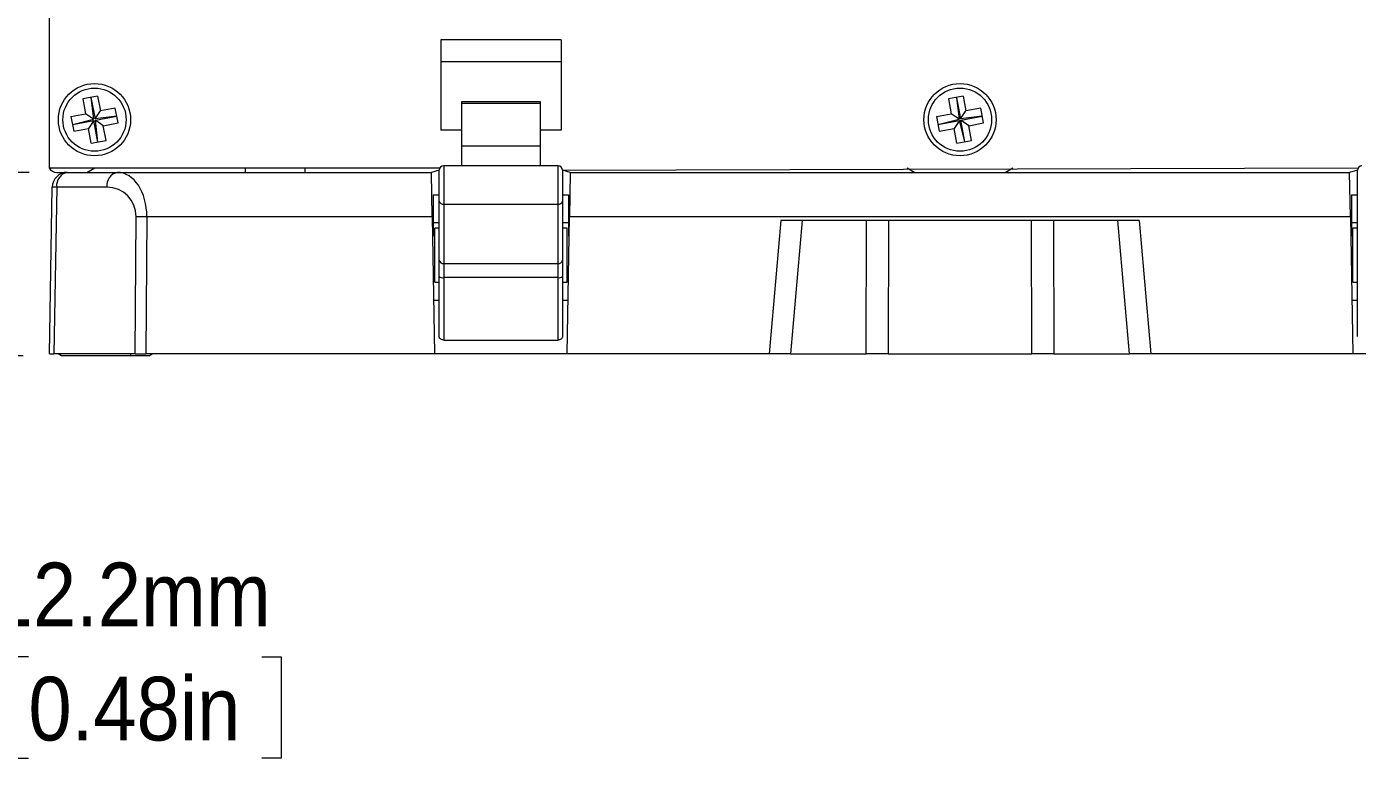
# Model space of a CAD drawing. Header units: millimetres. Extents: x 2 to 278, y 1 to 215.
# Drawn here: x 32.78 to 76.98, y 40.36 to 64.74 of the extents above; entities that cross this region are included whole.
import ezdxf

# ---------------------------------------------------------------- set-up
doc = ezdxf.new("R2010")
doc.units = ezdxf.units.MM
doc.styles.add('SLDTEXTSTYLE0', font='GOTHIC.TTF', dxfattribs={"width": 0.913})
doc.dimstyles.new('SLDDIMSTYLE0', dxfattribs={"dimtxt": 2.116667, "dimasz": 3.175, "dimexe": 0, "dimexo": 0.0625, "dimgap": 0.529167, "dimtad": 0, "dimtih": 1, "dimtoh": 1, "dimdec": 1, "dimlfac": 2, "dimrnd": 1e-09, "dimzin": 4, "dimdsep": 46, "dimtxsty": 'SLDTEXTSTYLE0', "dimsah": 1, "dimcen": 0.09, "dimadec": 0, "dimazin": 1, "dimtfac": 1, "dimtdec": 1, "dimtofl": 0, "dimtmove": 0, "dimatfit": 3, "dimfxl": 1, "dimfrac": 2, "dimtolj": 1, "dimtzin": 12, "dimarcsym": 0})
doc.dimstyles.new('SLDDIMSTYLE1', dxfattribs={"dimtxt": 2.116667, "dimasz": 3.175, "dimexe": 0, "dimexo": 0.0625, "dimgap": 0.529167, "dimtad": 0, "dimtih": 1, "dimtoh": 1, "dimdec": 1, "dimlfac": 2, "dimrnd": 1e-09, "dimzin": 12, "dimdsep": 46, "dimtxsty": 'SLDTEXTSTYLE0', "dimsah": 1, "dimcen": 0.09, "dimadec": 0, "dimazin": 3, "dimtfac": 1, "dimtdec": 1, "dimtmove": 0, "dimatfit": 0, "dimfxl": 1, "dimfrac": 2, "dimtolj": 1, "dimtzin": 12, "dimarcsym": 0})

# ---------------------------------------------------------------- blocks, each defined once
blk = doc.blocks.new('_D_2')
at = {"color": 7, "linetype": 'Continuous', "lineweight": 0}
for p, q in [((33.26, 83.398), (23.89, 83.398)), ((25.668, 83.398), (25.668, 75.44)), ((21.789, 71.648), (21.145, 71.648)), ((21.145, 71.648), (21.145, 68.284)), ((29.546, 71.648), (30.19, 71.648)), ((30.19, 71.648), (30.19, 68.284)), ((21.145, 68.284), (21.789, 68.284)), ((30.19, 68.284), (29.546, 68.284)), ((25.668, 59.898), (25.668, 67.855)), ((32.857, 59.898), (23.89, 59.898))]:
    blk.add_line(p, q, dxfattribs=at)
at = {"color": 7, "linetype": 'Continuous', "lineweight": 18}
for points in [[(25.668, 83.398), (25.16, 80.223), (26.176, 80.223)], [(25.668, 59.898), (26.176, 63.073), (25.16, 63.073)]]:
    blk.add_solid(points, dxfattribs=at)
at = {"color": 7, "linetype": 'Continuous', "lineweight": 18, "char_height": 2.1167, "attachment_point": 1, "style": 'SLDTEXTSTYLE0'}
for s, insert in [('47.0mm', (20.286, 74.78)), ('1.85in', (21.789, 70.988))]:
    blk.add_mtext(s, dxfattribs=dict(at, insert=insert))
blk = doc.blocks.new('_D_3')
at = {"color": 7, "linetype": 'Continuous', "lineweight": 0}
for p, q in [((25.668, 59.898), (25.668, 66.248)), ((32.857, 59.898), (23.89, 59.898)), ((32.66, 53.798), (23.89, 53.798)), ((25.668, 43.798), (25.668, 53.798)), ((29.478, 43.798), (25.668, 43.798)), ((32.835, 43.798), (32.191, 43.798)), ((32.191, 43.798), (32.191, 40.434)), ((40.592, 43.798), (41.236, 43.798)), ((41.236, 43.798), (41.236, 40.434)), ((32.191, 40.434), (32.835, 40.434)), ((41.236, 40.434), (40.592, 40.434))]:
    blk.add_line(p, q, dxfattribs=at)
at = {"color": 7, "linetype": 'Continuous', "lineweight": 18}
for points in [[(25.668, 59.898), (26.176, 63.073), (25.16, 63.073)], [(25.668, 53.798), (25.16, 50.623), (26.176, 50.623)]]:
    blk.add_solid(points, dxfattribs=at)
at = {"color": 7, "linetype": 'Continuous', "lineweight": 18, "char_height": 2.1167, "attachment_point": 1, "style": 'SLDTEXTSTYLE0'}
for s, insert in [('12.2mm', (31.548, 46.93)), ('0.48in', (32.835, 43.138))]:
    blk.add_mtext(s, dxfattribs=dict(at, insert=insert))

msp = doc.modelspace()

# ---------------------------------------------------------------- linework, layer by layer
at = {"color": 7, "linetype": 'Continuous', "lineweight": 18}
for p, q in [((33.53, 82.398), (33.53, 60.048)), ((50.53, 64.298), (46.53, 64.298)), ((46.53, 64.298), (46.53, 61.298)), ((50.53, 64.298), (50.53, 61.298)), ((50.53, 63.568), (46.53, 63.568)), ((35.135, 62.431), (34.644, 62.338)), ((34.644, 62.338), (34.737, 61.846)), ((34.914, 62.389), (35.049, 61.677)), ((34.914, 62.389), (35, 61.667)), ((35.135, 62.431), (35.228, 61.94)), ((63.885, 62.431), (63.394, 62.338)), ((63.394, 62.338), (63.487, 61.846)), ((63.664, 62.389), (63.799, 61.677)), ((63.664, 62.389), (63.75, 61.667)), ((63.885, 62.431), (63.978, 61.94)), ((35.049, 61.677), (35.228, 61.94)), ((35.719, 62.034), (35.228, 61.94)), ((35.813, 61.542), (35.719, 62.034)), ((47.23, 62.248), (49.83, 62.248)), ((47.23, 62.19), (47.23, 62.248)), ((49.83, 62.19), (47.23, 62.19)), ((47.23, 60.778), (47.23, 62.19)), ((49.83, 62.248), (49.83, 62.19)), ((49.83, 62.19), (49.83, 60.778)), ((63.799, 61.677), (63.978, 61.94)), ((64.469, 62.034), (63.978, 61.94)), ((64.563, 61.542), (64.469, 62.034)), ((34.246, 61.753), (34.737, 61.846)), ((34.246, 61.753), (34.34, 61.262)), ((34.297, 61.483), (35, 61.667)), ((34.297, 61.483), (35.01, 61.618)), ((35, 61.667), (34.737, 61.846)), ((35.01, 61.618), (34.831, 61.355)), ((35.145, 60.906), (35.01, 61.618)), ((35.771, 61.763), (35.049, 61.677)), ((35.059, 61.628), (35.771, 61.763)), ((35.322, 61.449), (35.059, 61.628)), ((35.145, 60.906), (35.059, 61.628)), ((35.322, 61.449), (35.813, 61.542)), ((35.415, 60.958), (35.322, 61.449)), ((62.996, 61.753), (63.487, 61.846)), ((62.996, 61.753), (63.09, 61.262)), ((63.047, 61.483), (63.75, 61.667)), ((63.047, 61.483), (63.76, 61.618)), ((63.75, 61.667), (63.487, 61.846)), ((63.76, 61.618), (63.581, 61.355)), ((63.944, 60.915), (63.76, 61.618)), ((64.521, 61.763), (63.799, 61.677)), ((63.809, 61.628), (64.521, 61.763)), ((64.072, 61.449), (63.809, 61.628)), ((63.944, 60.915), (63.809, 61.628)), ((64.072, 61.449), (64.563, 61.542)), ((64.165, 60.958), (64.072, 61.449)), ((34.34, 61.262), (34.831, 61.355)), ((34.924, 60.864), (34.831, 61.355)), ((47.23, 61.298), (46.53, 61.298)), ((50.53, 61.298), (49.83, 61.298)), ((63.09, 61.262), (63.581, 61.355)), ((63.674, 60.864), (63.581, 61.355)), ((34.924, 60.864), (35.415, 60.958)), ((47.23, 60.116), (47.23, 60.778)), ((47.23, 60.778), (49.83, 60.778)), ((49.83, 60.778), (49.83, 60.116)), ((63.674, 60.864), (64.165, 60.958)), ((33.53, 60.048), (46.503, 60.048)), ((33.78, 59.898), (34.127, 59.898)), ((34.127, 59.898), (35.794, 59.898)), ((34.78, 59.898), (35.039, 60.048)), ((35.794, 59.898), (46.223, 59.898)), ((40.03, 60.048), (40.03, 59.898)), ((42.03, 59.898), (42.03, 60.048)), ((46.48, 59.966), (46.223, 59.898)), ((46.249, 58.424), (46.223, 59.898)), ((46.48, 58.942), (46.48, 59.966)), ((50.43, 60.116), (46.63, 60.116)), ((46.63, 60.116), (46.63, 58.836)), ((50.43, 58.836), (50.43, 60.116)), ((50.58, 59.966), (77.003, 60.048)), ((50.58, 59.966), (50.58, 58.942)), ((50.836, 59.898), (50.58, 59.966)), ((50.836, 59.898), (50.81, 58.424)), ((50.836, 59.898), (76.723, 59.898)), ((62.02, 60.048), (62.28, 59.898)), ((65.28, 59.898), (65.539, 60.048)), ((76.98, 59.966), (76.723, 59.898)), ((76.749, 58.424), (76.723, 59.898)), ((76.98, 58.942), (76.98, 59.966)), ((33.531, 53.873), (33.627, 59.406)), ((33.774, 59.406), (33.677, 53.873)), ((35.441, 59.406), (33.774, 59.406)), ((46.28, 59.148), (46.28, 57.773)), ((46.28, 59.148), (46.28, 59.148)), ((46.28, 59.148), (46.48, 59.148)), ((46.48, 56.979), (46.48, 58.942)), ((46.63, 58.836), (50.43, 58.836)), ((46.63, 58.836), (46.63, 56.873)), ((50.43, 56.873), (50.43, 58.836)), ((50.58, 59.148), (50.78, 59.148)), ((50.58, 58.942), (50.58, 56.979)), ((50.78, 59.148), (50.78, 57.773)), ((50.78, 59.148), (50.78, 59.148)), ((76.78, 59.148), (76.78, 59.148)), ((76.78, 59.148), (76.78, 57.773)), ((76.78, 59.148), (76.98, 59.148)), ((76.98, 56.979), (76.98, 58.942)), ((36.384, 53.873), (36.417, 58.424)), ((36.77, 58.424), (36.737, 53.873)), ((46.249, 58.424), (36.77, 58.424)), ((46.249, 58.424), (46.328, 53.873)), ((50.731, 53.873), (50.81, 58.424)), ((76.749, 58.424), (50.81, 58.424)), ((76.749, 58.424), (76.828, 53.873)), ((46.28, 58.228), (46.48, 58.228)), ((46.48, 58.048), (46.33, 58.048)), ((46.33, 57.148), (46.33, 58.048)), ((50.58, 58.228), (50.78, 58.228)), ((50.73, 58.048), (50.58, 58.048)), ((50.73, 57.148), (50.73, 58.048)), ((57.825, 58.298), (57.437, 53.873)), ((69.735, 58.298), (57.825, 58.298)), ((58.534, 58.298), (58.147, 53.873)), ((60.661, 53.873), (60.672, 58.298)), ((61.403, 58.298), (61.392, 53.873)), ((66.168, 53.873), (66.156, 58.298)), ((66.887, 58.298), (66.898, 53.873)), ((69.412, 53.873), (69.025, 58.298)), ((69.735, 58.298), (70.122, 53.873)), ((76.78, 58.228), (76.98, 58.228)), ((76.98, 58.048), (76.83, 58.048)), ((76.83, 57.148), (76.83, 58.048)), ((46.28, 57.773), (46.28, 57.773)), ((46.28, 57.773), (46.28, 57.773)), ((50.78, 57.773), (50.78, 57.773)), ((50.78, 57.773), (50.78, 57.773)), ((76.78, 57.773), (76.78, 57.773)), ((76.78, 57.773), (76.78, 57.773)), ((46.33, 56.248), (46.33, 57.148)), ((50.73, 56.248), (50.73, 57.148)), ((76.83, 56.248), (76.83, 57.148)), ((46.48, 56.438), (46.48, 56.979)), ((46.63, 56.873), (50.43, 56.873)), ((46.63, 56.873), (46.63, 56.402)), ((50.43, 56.402), (50.43, 56.873)), ((50.58, 56.979), (50.58, 56.438)), ((76.98, 56.438), (76.98, 56.979)), ((46.282, 56.523), (46.33, 56.523)), ((46.284, 56.415), (46.33, 56.415)), ((46.33, 56.248), (46.48, 56.248)), ((46.48, 54.44), (46.48, 56.438)), ((50.43, 56.402), (46.63, 56.402)), ((46.63, 56.402), (46.63, 54.328)), ((50.43, 54.328), (50.43, 56.402)), ((50.58, 56.438), (50.58, 54.44)), ((50.58, 56.248), (50.73, 56.248)), ((50.73, 56.523), (50.777, 56.523)), ((50.73, 56.415), (50.775, 56.415)), ((76.782, 56.523), (76.83, 56.523)), ((76.784, 56.415), (76.83, 56.415)), ((76.83, 56.248), (76.98, 56.248)), ((76.98, 54.44), (76.98, 56.438)), ((46.297, 55.648), (46.48, 55.648)), ((50.58, 55.648), (50.762, 55.648)), ((76.797, 55.648), (76.98, 55.648)), ((46.63, 54.328), (50.43, 54.328)), ((33.531, 53.873), (33.677, 53.873)), ((33.824, 53.873), (33.677, 53.873)), ((36.237, 53.873), (33.824, 53.873)), ((33.93, 53.798), (33.824, 53.873)), ((36.237, 53.798), (33.93, 53.798)), ((36.384, 53.873), (36.237, 53.873)), ((36.237, 53.798), (36.237, 53.873)), ((36.838, 53.798), (36.237, 53.798)), ((36.384, 53.873), (36.737, 53.873)), ((46.328, 53.873), (36.737, 53.873)), ((36.838, 53.798), (36.944, 53.873)), ((50.731, 53.873), (46.328, 53.873)), ((57.437, 53.873), (50.731, 53.873)), ((58.147, 53.873), (57.437, 53.873)), ((58.147, 53.873), (60.661, 53.873)), ((61.392, 53.873), (60.661, 53.873)), ((61.392, 53.873), (66.168, 53.873)), ((66.898, 53.873), (66.168, 53.873)), ((66.898, 53.873), (69.412, 53.873)), ((70.122, 53.873), (69.412, 53.873)), ((76.828, 53.873), (70.122, 53.873)), ((81.231, 53.873), (76.828, 53.873))]:
    msp.add_line(p, q, dxfattribs=at)
for centre, radius in [((35.03, 61.648), 1.2), ((63.78, 61.648), 1.2), ((35.03, 61.648), 1.05), ((63.78, 61.648), 1.05)]:
    msp.add_circle(centre, radius, dxfattribs=at)
for centre, radius, start, end in [((33.759, 60.147), 0.25, 203.3677, 274.7048), ((34.127, 59.398), 0.5, 90, 179), ((34.214, 59.463), 0.443, 101.2255, 187.3001), ((35.881, 59.463), 0.443, 101.2255, 187.3001), ((46.63, 59.966), 0.15, 90, 180), ((50.43, 59.966), 0.15, 0, 90), ((77.13, 59.966), 0.15, 90, 180), ((33.701, 56.417), 2.99, 88.5969, 91.4031), ((46.611, 58.969), 0.134, 191.4218, 278.0495), ((50.448, 58.969), 0.134, 261.9505, 348.5782), ((36.593, 36.958), 21.466, 89.5282, 90.4718), ((46.611, 57.005), 0.134, 191.4218, 278.0495), ((50.448, 57.005), 0.134, 261.9505, 348.5782), ((46.594, 56.587), 0.188, 232.5428, 280.828), ((50.465, 56.587), 0.188, 259.172, 307.4572)]:
    msp.add_arc(centre, radius, start, end, dxfattribs=at)
for centre, major_axis, ratio, start_param, end_param in [((35.77, 58.398), (0.044, 1.5), 0.666342, 4.749571, 6.302914), ((35.416, 58.406), (0.72, 0.711), 0.975618, 5.509069, 7.062412)]:
    msp.add_ellipse(centre, major_axis=major_axis, ratio=ratio, start_param=start_param, end_param=end_param, dxfattribs=at)
for points, knots in [([(46.63, 54.328), (46.613, 54.329), (46.581, 54.332), (46.538, 54.35), (46.504, 54.376), (46.483, 54.408), (46.481, 54.43), (46.48, 54.44)], [0, 0, 0, 0, 0.200488, 0.400823, 0.60547, 0.820237, 1, 1, 1, 1]), ([(50.58, 54.44), (50.578, 54.427), (50.574, 54.401), (50.546, 54.366), (50.505, 54.341), (50.463, 54.33), (50.438, 54.329), (50.43, 54.328)], [0, 0, 0, 0, 0.2309029, 0.4620588, 0.6856735, 0.8970448, 1, 1, 1, 1])]:
    msp.add_open_spline(points, degree=3, knots=knots, dxfattribs=at)

# ---------------------------------------------------------------- dimensions: what is measured, and where the dimension line sits
for base, p1, p2, dimstyle, picture, middle in [((25.668, 59.898), (34.53, 83.398), (34.127, 59.898), 'SLDDIMSTYLE0', '_D_2', (25.668, 71.648)), ((25.668, 53.798), (34.127, 59.898), (33.93, 53.798), 'SLDDIMSTYLE1', '_D_3', (25.668, 43.798))]:
    dim = msp.add_linear_dim(base=base, p1=p1, p2=p2, angle=90, dimstyle=dimstyle, dxfattribs=at)
    dim.commit()
    dim.dimension.update_dxf_attribs({"geometry": picture, "text_midpoint": middle, "dimtype": 160})

doc.saveas('drawing.dxf')
